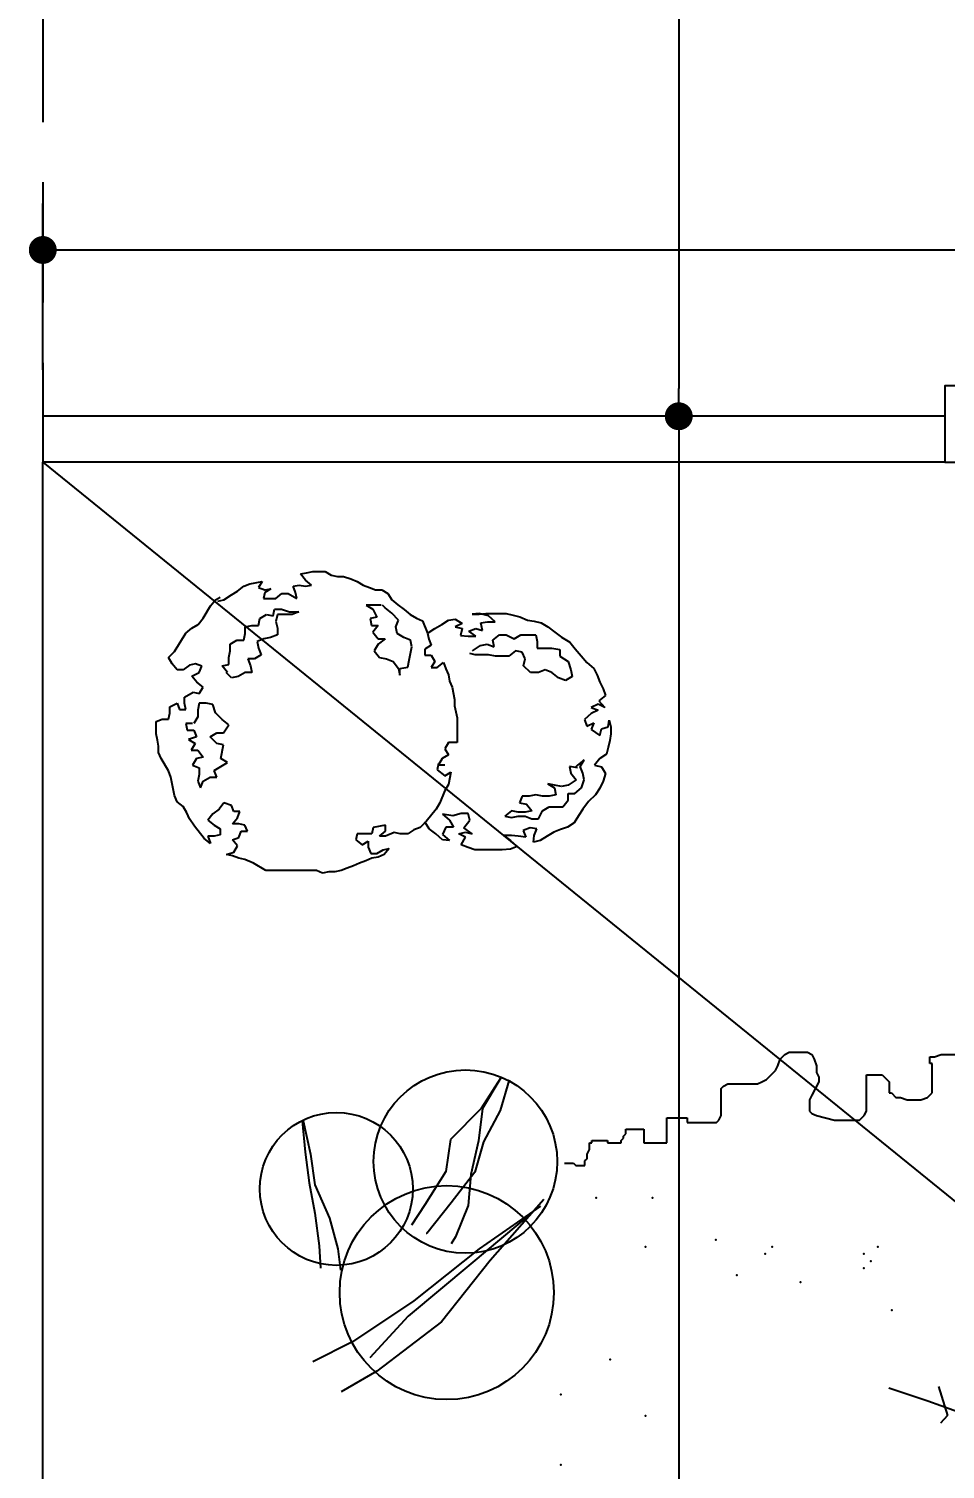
# Model space of a CAD drawing. Extents: x -13.6 to 37.9, y -332.9 to -283.8.
# Drawn here: x -13.617 to -10.621, y -306.946 to -302.235 of the extents above; entities that cross this region are included whole.
import ezdxf

# ---------------------------------------------------------------- set-up
doc = ezdxf.new("R2010")
doc.units = 0
doc.header["$LTSCALE"] = 0.525
doc.header["$MEASUREMENT"] = 0
doc.header["$PDSIZE"] = -5
doc.linetypes.add('HIDDEN', pattern=[0.375, 0.25, -0.125])
doc.layers.get('0').update_dxf_attribs({"linetype": 'CONTINUOUS'})
doc.layers.get('DEFPOINTS').update_dxf_attribs({"linetype": 'CONTINUOUS'})
for name, color, linetype in [('COTA', 13, 'CONTINUOUS'), ('ESPEC', 1, 'CONTINUOUS'), ('LINVISTA', 13, 'CONTINUOUS'), ('MURO', 3, 'CONTINUOUS'), ('PILARES', 5, 'CONTINUOUS'), ('PROJECAO', 13, 'HIDDEN'), ('VEG', 82, 'CONTINUOUS'), ('VEGET', 82, 'CONTINUOUS'), ('VEGETAÇÃO', 82, 'CONTINUOUS')]:
    doc.layers.add(name, color=color, linetype=linetype)
doc.styles.add('REGUA80', font='romnswin', dxfattribs={"width": 1.5})
doc.dimstyles.new('STANDARD$0', dxfattribs={"dimscale": 0.05, "dimtxt": 1.8, "dimasz": 1.2, "dimexe": 2, "dimexo": 2, "dimgap": 0.98, "dimtad": 1, "dimrnd": 0.5, "dimzin": 0, "dimdsep": 46, "dimtxsty": 'REGUA80', "dimblk1": 'DOT', "dimblk2": 'DOT', "dimsah": 1, "dimcen": 4, "dimdle": 4, "dimclrd": 22, "dimclre": 22, "dimclrt": 2, "dimadec": 0, "dimazin": 0, "dimtfac": 1, "dimtmove": 0, "dimatfit": 3, "dimldrblk": 'DOT', "dimfxl": 1, "dimtolj": 1, "dimtzin": 0, "dimarcsym": 0})

# ---------------------------------------------------------------- blocks, each defined once
blk = doc.blocks.new('_DOT')
at = {"color": 0, "linetype": 'ByBlock'}
blk.add_line((-0.5, 0), (-1, 0), dxfattribs=at)
at = {"color": 0, "linetype": 'ByBlock', "const_width": 0.5}
blk.add_lwpolyline([(-0.25, 0, 1), (0.25, 0, 1)], format="xyb", close=True, dxfattribs=at)
blk = doc.blocks.new('*D59')
at = {"color": 22, "linetype": 'ByBlock', "ltscale": 3}
for p, q in [((-11.0791, -299.5931), (-11.0791, -303.4107)), ((-10.7235, -303.5019), (-11.2311, -303.5019))]:
    blk.add_line(p, q, dxfattribs=at)
at = {"layer": 'DEFPOINTS', "color": 0, "linetype": 'ByBlock', "ltscale": 3}
for p in [(-10.5715, -299.5019), (-11.0791, -303.5019), (-10.5715, -303.5019)]:
    blk.add_point(p, dxfattribs=at)
at = {"color": 22, "linetype": 'ByBlock', "ltscale": 3, "xscale": 0.09119999999999999, "yscale": 0.09119999999999999, "zscale": 0.09119999999999999}
for p, rotation in [((-11.0791, -299.5019), 90), ((-11.0791, -303.5019), 270)]:
    blk.add_blockref('_DOT', p, dxfattribs=dict(at, rotation=rotation))
at = {"color": 2, "linetype": 'ByBlock', "ltscale": 3, "insert": (-11.2219, -301.5019), "char_height": 0.1368, "attachment_point": 5, "rotation": 90, "style": 'REGUA80'}
blk.add_mtext('\\A1;4.00', dxfattribs=at)
blk = doc.blocks.new('COTAPT')
at = {"color": 0, "linetype": 'ByBlock', "ltscale": 3}
blk.add_line((0, 0), (200, 0), dxfattribs=at)
at = {"color": 6, "linetype": 'ByBlock', "ltscale": 3}
blk.add_lwpolyline([(-20, 20), (20, 20), (20, -20), (-20, -20)], close=True, dxfattribs=at)
blk = doc.blocks.new('*D63')
at = {"color": 22, "linetype": 'ByBlock', "ltscale": 3}
for p, q in [((-13.5715, -303.3499), (-13.5715, -302.806)), ((-4.3215, -303.3499), (-4.3215, -302.806)), ((-13.4803, -302.958), (-4.4127, -302.958))]:
    blk.add_line(p, q, dxfattribs=at)
at = {"layer": 'DEFPOINTS', "color": 0, "linetype": 'ByBlock', "ltscale": 3}
for p in [(-4.3215, -302.958), (-13.5715, -303.5019), (-4.3215, -303.5019)]:
    blk.add_point(p, dxfattribs=at)
at = {"color": 22, "linetype": 'ByBlock', "ltscale": 3, "xscale": 0.09119999999999999, "yscale": 0.09119999999999999, "zscale": 0.09119999999999999, "rotation": 180}
blk.add_blockref('_DOT', (-13.5715, -302.958), dxfattribs=at)
at = {"color": 22, "linetype": 'ByBlock', "ltscale": 3, "xscale": 0.09119999999999999, "yscale": 0.09119999999999999, "zscale": 0.09119999999999999}
blk.add_blockref('_DOT', (-4.3215, -302.958), dxfattribs=at)
at = {"color": 2, "linetype": 'ByBlock', "ltscale": 3, "insert": (-8.9465, -302.8152), "char_height": 0.1368, "attachment_point": 5, "style": 'REGUA80'}
blk.add_mtext('\\A1;9.25', dxfattribs=at)
blk = doc.blocks.new('*D107')
at = {"color": 22, "linetype": 'ByBlock', "ltscale": 3}
for p, q in [((-11.0791, -303.5931), (-11.0791, -311.2107)), ((-11.2225, -311.3019), (-11.2311, -311.3019))]:
    blk.add_line(p, q, dxfattribs=at)
at = {"layer": 'DEFPOINTS', "color": 0, "linetype": 'ByBlock', "ltscale": 3}
for p in [(-10.5715, -303.5019), (-11.0791, -311.3019), (-11.0705, -311.3019)]:
    blk.add_point(p, dxfattribs=at)
at = {"color": 22, "linetype": 'ByBlock', "ltscale": 3, "xscale": 0.09119999999999999, "yscale": 0.09119999999999999, "zscale": 0.09119999999999999}
for p, rotation in [((-11.0791, -303.5019), 90), ((-11.0791, -311.3019), 270)]:
    blk.add_blockref('_DOT', p, dxfattribs=dict(at, rotation=rotation))
at = {"color": 2, "linetype": 'ByBlock', "ltscale": 3, "insert": (-11.2219, -307.4019), "char_height": 0.1368, "attachment_point": 5, "rotation": 90, "style": 'REGUA80'}
blk.add_mtext('\\A1;7.80', dxfattribs=at)
blk = doc.blocks.new('VEG01')
at = {"layer": 'VEG', "ltscale": 3}
for p, q in [((0.1765, 1.0528), (0.1127, 0.9527)), ((0.1765, 1.0528), (0.1173, 0.9527)), ((0.2038, 1.0459), (0.1742, 0.9459)), ((0.1127, 0.9527), (0.0126, 0.8504)), ((0.1173, 0.9527), (0.1036, 0.8459)), ((0.1742, 0.9459), (0.1196, 0.8436)), ((-0.4723, 0.9118), (-0.4632, 0.8095)), ((-0.47, 0.9118), (-0.445, 0.8027)), ((0.0126, 0.8504), (-0.0034, 0.7459)), ((-0.4632, 0.8095), (-0.4495, 0.7095)), ((-0.445, 0.8027), (-0.4313, 0.7027)), ((0.1036, 0.8459), (0.0786, 0.7368)), ((0.1196, 0.8436), (0.0922, 0.7436)), ((-0.4495, 0.7095), (-0.4313, 0.6095)), ((-0.0034, 0.7459), (-0.0717, 0.6368)), ((0.0922, 0.7436), (0.0148, 0.6436)), ((0.0786, 0.7368), (0.0695, 0.6345)), ((-0.4313, 0.7027), (-0.3835, 0.5936)), ((-0.0717, 0.6368), (-0.1149, 0.5709)), ((0.0148, 0.6436), (-0.0648, 0.5436)), ((0.0695, 0.6345), (0.0285, 0.5322)), ((0.3062, 0.6322), (0.1059, 0.4936)), ((0.3176, 0.655), (0.1423, 0.4549)), ((-0.4313, 0.6095), (-0.4176, 0.5027)), ((-0.3835, 0.5936), (-0.3562, 0.4936)), ((0.2789, 0.6118), (0.0786, 0.4436)), ((-0.0648, 0.5436), (-0.0671, 0.5436)), ((0.0285, 0.5322), (0.0148, 0.5095)), ((-0.4176, 0.5027), (-0.4131, 0.4299)), ((-0.3562, 0.4936), (-0.3471, 0.4231)), ((0.1059, 0.4936), (-0.1081, 0.3231)), ((0.0786, 0.4436), (-0.1263, 0.2731)), ((0.1423, 0.4549), (-0.017, 0.2549)), ((-0.1081, 0.3231), (-0.3084, 0.189)), ((-0.1263, 0.2731), (-0.2515, 0.1367)), ((-0.017, 0.2549), (-0.2287, 0.0935)), ((-0.3084, 0.189), (-0.4381, 0.1231)), ((-0.2287, 0.0935), (-0.3448, 0.0253))]:
    blk.add_line(p, q, dxfattribs=at)
for centre, radius in [((0.061, 0.7785), 0.3), ((-0.3611, 0.6891), 0.25), ((0, 0.35), 0.35)]:
    blk.add_circle(centre, radius, dxfattribs=at)
blk = doc.blocks.new('VGPALB_2')
at = {"color": 0, "ltscale": 3}
for p, q in [((112.28, 152.93), (126.1, 153.82)), ((126.1, 153.82), (128.61, 146.78)), ((101.38, 145.91), (121.47, 144.57)), ((121.47, 144.57), (129.03, 129.64)), ((-5.02, 136.92), (-12.96, 134.61)), ((-12.96, 134.61), (-17.48, 135.64)), ((87.12, 135.34), (115.62, 135.79)), ((115.62, 135.79), (122.32, 114.68)), ((-1.6, 127.81), (-12.47, 122.68)), ((-12.47, 122.68), (-20.05, 126.15)), ((55.27, 125.22), (59.48, 122.15)), ((59.48, 122.15), (66.6, 124.8)), ((80.01, 125.67), (109.76, 125.67)), ((109.76, 125.67), (118.98, 100.61)), ((2.2, 119.21), (-13.94, 113.57)), ((-13.94, 113.57), (-22.98, 116.91)), ((51.93, 115.55), (56.12, 111.6)), ((72.87, 115.55), (105.98, 116)), ((105.98, 116), (113.95, 89.6)), ((3.66, 108.7), (-13.44, 101.77)), ((46.48, 108.95), (51.52, 103.24)), ((56.12, 111.6), (66.16, 112.47)), ((66.16, 108.95), (101.38, 107.64)), ((-13.44, 101.77), (-28, 107.29)), ((51.52, 103.24), (64.49, 104.56)), ((101.38, 107.64), (109.76, 76.85)), ((-9.25, 88.85), (5.44, 99.12)), ((41.86, 103.24), (51.08, 94.89)), ((-30.45, 98.56), (-9.25, 88.85)), ((39.36, 96.2), (46.89, 87.42)), ((51.08, 94.89), (63.67, 94.44)), ((64.08, 93.57), (93.42, 95.78)), ((93.42, 95.78), (102.62, 67.18)), ((-11.42, 80.86), (6.51, 91.7)), ((36.41, 89.6), (45.63, 80.38)), ((-31, 88.85), (-11.42, 80.86)), ((46.89, 87.42), (61.56, 87.42)), ((61.56, 85.21), (86.28, 82.14)), ((-8.17, 70.02), (7.61, 82.58)), ((32.22, 81.25), (40.62, 72.91)), ((45.63, 80.38), (59.89, 80.82)), ((86.28, 82.14), (91.31, 51.8)), ((-29.37, 76.86), (-8.17, 70.02)), ((58.22, 75.98), (78.31, 74.67)), ((28.47, 75.09), (36.41, 61.03)), ((40.62, 72.91), (58.63, 73.78)), ((78.31, 74.67), (81.27, 39.47)), ((-6.53, 60.88), (6.51, 69.45)), ((-111.95, 62.14), (-109.05, 52.67)), ((-100.89, 62.14), (-99.44, 48.39)), ((-90.99, 62.14), (-89.54, 46.85)), ((-23.93, 64.31), (-6.53, 60.88)), ((24.69, 64.1), (36, 50.91)), ((36.41, 61.03), (54.45, 62.34)), ((54.01, 63.23), (68.27, 61.9)), ((68.27, 61.9), (70.78, 27.61)), ((-82.25, 60.6), (-81.67, 42.57)), ((-76.42, 60.3), (-75.84, 41.66)), ((-67.97, 57.86), (-65.06, 36.77)), ((-6.53, 51.18), (7.61, 60.88)), ((-109.05, 52.67), (-111.37, 50.22)), ((-56.91, 53.58), (-55.74, 33.41)), ((-21.21, 54.61), (-6.53, 51.18)), ((20.51, 55.3), (30.14, 43.88)), ((36, 50.91), (50.67, 53.11)), ((48.56, 54.43), (60.3, 53.56)), ((60.3, 53.56), (66.16, 20.57)), ((-99.44, 48.39), (-102.34, 46.55)), ((-50.78, 50.83), (-47.59, 29.13)), ((-2.88, 39.98), (5.98, 47.19)), ((16.32, 50.91), (25.11, 37.29)), ((-89.54, 46.85), (-95.35, 42.27)), ((-81.67, 42.57), (-87.48, 38.6)), ((-41.46, 45.94), (-38.85, 25.46)), ((-35.36, 43.79), (-32.43, 21.18)), ((15.88, 44.31), (19.66, 29.8)), ((30.14, 43.88), (43.96, 44.31)), ((43.96, 43), (50.26, 43.88)), ((50.26, 43.88), (51.93, 13.97)), ((-75.84, 41.66), (-83.41, 34.64)), ((-28.08, 39.83), (-25.46, 19.03)), ((-16.32, 40.35), (-2.88, 39.98)), ((-65.06, 36.77), (-73.8, 29.43)), ((-55.74, 33.41), (-68.84, 26.69)), ((1.09, 27.78), (7.61, 36.34)), ((10.44, 33.32), (14.62, 22.78)), ((25.11, 37.29), (41.45, 37.29)), ((-47.59, 29.13), (-59.81, 23.92)), ((-21.95, 31.88), (-17.3, 13.84)), ((-11.97, 28.93), (1.09, 27.78)), ((19.66, 29.8), (36.41, 30.69)), ((37.67, 30.24), (36.41, 10.9)), ((-38.85, 25.46), (-55.45, 19.64)), ((-8.27, 9.27), (-12.63, 28.21)), ((139.51, 24.09), (144.95, 6.93)), ((-74.67, 19.35), (-76.42, 0.7)), ((-62.74, 19.64), (-65.35, 1.93)), ((-32.43, 21.18), (-49.33, 16.9)), ((-25.46, 19.03), (-40.88, 13.55)), ((-1.57, 5.89), (-4.18, 22.41)), ((7.17, 21.48), (11.24, 12.01)), ((14.62, 22.78), (28.04, 22.33)), ((75.82, 19.25), (79.16, -4.06)), ((89.64, 19.25), (94.68, 0.33)), ((100.12, 19.25), (106.83, 0.78)), ((111.02, 20.57), (120.65, 1.67)), ((126.92, 21.02), (133.63, 6.06)), ((149.55, 20.57), (154.18, 10.01)), ((161.71, 22.78), (167.59, 12.66)), ((174.27, 20.57), (176.79, 13.97)), ((-99.73, 15.68), (-100.89, -1.45)), ((-86.03, 17.51), (-86.61, 0.09)), ((-54.87, 16.9), (-55.74, 2.83)), ((-42.36, 14.16), (-42.94, 2.54)), ((11.24, 12.01), (29.29, 17.51)), ((66.16, 16.6), (68.68, -1.85)), ((-117.5, 12.01), (-118.95, -4.5)), ((-110.79, 12.62), (-111.66, -4.5)), ((-17.3, 13.84), (-34.2, 8.95)), ((41.45, 12.66), (41.86, -4.06)), ((53.6, 13.1), (55.7, -2.3)), ((154.18, 10.01), (155.44, -7.14)), ((167.59, 12.66), (165.07, -2.74)), ((176.79, 13.97), (177.63, 4.74)), ((-129.43, 7.12), (-128.56, -7.25)), ((-30.69, 8.34), (-29.53, 1.32)), ((-21.37, 5.6), (-8.27, 9.27)), ((-14.98, 1.61), (-1.57, 5.89)), ((133.63, 6.06), (132.8, -16.36)), ((144.95, 6.93), (144.11, -15.05)), ((-138.75, 2.22), (-138.17, -7.86)), ((-86.61, 0.09), (-81.38, -17.64)), ((-76.42, 0.7), (-72.35, -17.03)), ((-65.35, 1.93), (-60.39, -15.2)), ((-55.74, 2.83), (-52.55, -14.59)), ((-42.94, 2.54), (-43.23, -12.75)), ((-29.53, 1.32), (-30.69, -8.77)), ((94.68, 0.33), (92.16, -21.65)), ((106.83, 0.78), (103.88, -21.65)), ((120.65, 1.67), (119.39, -21.65)), ((-148.65, -1.74), (-147.49, -10.3)), ((-118.95, -4.5), (-113.7, -18.26)), ((-111.66, -4.5), (-104.38, -19.16)), ((-100.89, -1.45), (-91.86, -16.72)), ((41.86, -4.06), (41.03, -11.53)), ((55.7, -2.3), (55.27, -14.6)), ((68.68, -1.85), (69.53, -20.78)), ((79.16, -4.06), (78.31, -20.33)), ((-138.17, -7.86), (-134.66, -15.49)), ((-128.56, -7.25), (-123.02, -16.72)), ((34.26, -8.15), (19.39, -10.3)), ((-147.49, -10.3), (-144.58, -14.59)), ((-17.42, -15.85), (-6.73, -12.47)), ((-6.73, -12.47), (-4.23, -22.59)), ((19.39, -10.3), (21.43, -20.09)), ((32.15, -16.98), (44.08, -10.42)), ((-22.24, -19.77), (-8.69, -15.48)), ((-8.69, -15.48), (-6.19, -28.39)), ((0.15, -19.59), (-4.36, -18.56)), ((8.1, -17.28), (0.15, -19.59)), ((32.51, -17.72), (33.22, -29.89)), ((40.16, -22.59), (56.58, -14.92)), ((-31.68, -33.62), (-11.35, -23.33)), ((-28.29, -26.71), (-9.58, -18.85)), ((-11.35, -23.33), (-8.52, -37.57)), ((-9.58, -18.85), (-6.73, -32.51)), ((41.42, -35.49), (40.16, -22.59)), ((49.43, -25.96), (62.65, -18.85)), ((56.21, -28.95), (67.44, -21.46)), ((77.49, -23.41), (66.16, -30.45)), ((0.65, -31.51), (-6.93, -28.05)), ((11.52, -26.38), (0.65, -31.51)), ((51.76, -42.05), (49.43, -25.96)), ((84.2, -28.24), (72.45, -36.6)), ((-33.84, -39.44), (-13.67, -29.13)), ((-13.67, -29.13), (-10.11, -43.92)), ((57.92, -45.18), (56.21, -28.95)), ((66.16, -30.45), (67.01, -48.04)), ((89.23, -31.77), (79.16, -39.23)), ((-35.24, -44.66), (-16.7, -34.19)), ((-16.7, -34.19), (-13.14, -49.91)), ((-0.83, -40.62), (-9.87, -37.28)), ((15.32, -34.98), (-0.83, -40.62)), ((72.45, -36.6), (73.3, -50.67)), ((94.68, -34.4), (85.45, -41.44)), ((-35.97, -48.96), (-19.02, -39.99)), ((-19.02, -39.99), (-14.4, -55.15)), ((79.16, -39.23), (81.27, -51.11)), ((85.45, -41.44), (86.71, -52.43)), ((103.46, -37.92), (93.83, -44.52)), ((107.65, -41.88), (101.38, -48.04)), ((-36.33, -52.15), (-19.56, -45.42)), ((-19.56, -45.42), (-17.06, -57.77)), ((-0.33, -52.42), (-14.88, -46.91)), ((16.78, -45.5), (-0.33, -52.42)), ((93.83, -44.52), (95.94, -53.3)), ((114.77, -45.39), (109.76, -48.91)), ((-36.86, -57.4), (-22.94, -50.09)), ((-22.94, -50.09), (-19.39, -61.33)), ((101.38, -48.04), (103.46, -52.87)), ((109.76, -48.91), (110.58, -52.43)), ((-35.43, -63.57), (-23.31, -56.45)), ((-23.31, -56.45), (-22.41, -64.88)), ((-17.33, -55.64), (3.87, -65.34)), ((3.87, -65.34), (18.55, -55.08)), ((-34.9, -67.31), (-25.8, -63.57)), ((-25.8, -63.57), (-24.57, -68.81)), ((-17.88, -65.34), (1.7, -73.33)), ((1.7, -73.33), (19.63, -62.49)), ((-34.18, -72.19), (-27.93, -69.37)), ((-27.93, -69.37), (-27.4, -71.61)), ((4.95, -84.18), (20.72, -71.61)), ((-16.26, -77.33), (4.95, -84.18)), ((6.59, -93.31), (19.63, -84.75)), ((-10.81, -89.88), (6.59, -93.31)), ((6.59, -103.01), (20.72, -93.31)), ((-8.09, -99.58), (6.59, -103.01)), ((10.24, -114.21), (19.1, -107)), ((-3.2, -113.85), (10.24, -114.21)), ((14.2, -126.41), (20.72, -117.85)), ((1.15, -125.27), (14.2, -126.41))]:
    blk.add_line(p, q, dxfattribs=at)
for centre, radius, start, end in [((-356.06, 396.72), 538.2, 315.9636, 333.7318), ((383.97, 123.56), 395.59, 177.5116, 196.1981), ((-944.95, 526.24), 1084.91, 331.69393, 338.65245), ((-341.95, -590.2), 686.01, 59.83812, 71.84836), ((67.28, 408.19), 409.27, 264.2297, 287.7669), ((-10.77, -1015.88), 1016.87, 90.24127, 98.58329), ((341.3, -196.94), 392.23, 151.3416, 162.1709), ((150.2, 161.37), 213.76, 232.3504, 262.2028), ((397.09, -30.63), 395.59, 177.5116, 196.1981)]:
    blk.add_arc(centre, radius, start, end, dxfattribs=at)
blk = doc.blocks.new('VEG07')
at = {"layer": 'VEGETAÇÃO', "ltscale": 3}
for p, q in [((-0.9229, 0.7696), (-0.9028, 0.7736)), ((-0.9068, 0.7495), (-0.9229, 0.7696)), ((-0.9028, 0.7736), (-0.8826, 0.7777)), ((-0.8826, 0.7777), (-0.8423, 0.7777)), ((-0.8423, 0.7777), (-0.8221, 0.7656)), ((-0.8221, 0.7656), (-0.802, 0.7616)), ((-0.802, 0.7616), (-0.7818, 0.7616)), ((-0.7818, 0.7616), (-0.7576, 0.7535)), ((-1.1487, 0.7012), (-1.1285, 0.7132)), ((-1.1285, 0.7132), (-1.1084, 0.7293)), ((-1.1084, 0.7293), (-1.0882, 0.7374)), ((-1.0882, 0.7374), (-1.0479, 0.7454)), ((-1.0479, 0.7454), (-1.06, 0.7253)), ((-1.06, 0.7253), (-1.0398, 0.7173)), ((-1.0398, 0.7092), (-1.0439, 0.6891)), ((-1.0398, 0.7173), (-1.0197, 0.7213)), ((-1.0197, 0.7213), (-1.0398, 0.7092)), ((-0.9471, 0.7293), (-0.9269, 0.7334)), ((-0.939, 0.7092), (-0.9471, 0.7293)), ((-0.935, 0.6891), (-0.939, 0.7092)), ((-0.9269, 0.7334), (-0.9068, 0.7293)), ((-0.8866, 0.7334), (-0.9068, 0.7495)), ((-0.9068, 0.7293), (-0.8866, 0.7334)), ((-0.7576, 0.7535), (-0.7375, 0.7454)), ((-0.7375, 0.7454), (-0.7173, 0.7334)), ((-0.7173, 0.7334), (-0.6971, 0.7253)), ((-0.6971, 0.7253), (-0.677, 0.7173)), ((-0.677, 0.7173), (-0.6568, 0.7173)), ((-0.6568, 0.7173), (-0.6367, 0.7052)), ((-1.2414, 0.6246), (-1.2172, 0.6649)), ((-1.2172, 0.6649), (-1.2011, 0.685)), ((-1.2011, 0.685), (-1.185, 0.6931)), ((-1.193, 0.681), (-1.1729, 0.685)), ((-1.1729, 0.685), (-1.1487, 0.7012)), ((-1.0439, 0.6891), (-1.0035, 0.6891)), ((-1.0035, 0.6891), (-0.9834, 0.7052)), ((-0.9834, 0.7052), (-0.9632, 0.7052)), ((-0.9632, 0.7052), (-0.935, 0.6891)), ((-0.6595, 0.6673), (-0.7079, 0.6673)), ((-0.7079, 0.6673), (-0.6859, 0.6541)), ((-0.6463, 0.6585), (-0.6551, 0.6673)), ((-0.6367, 0.7052), (-0.6246, 0.685)), ((-0.6246, 0.685), (-0.6044, 0.6689)), ((-0.6044, 0.6689), (-0.5842, 0.6528)), ((-1.2575, 0.6045), (-1.2414, 0.6246)), ((-1.06, 0.6013), (-1.0556, 0.6233)), ((-1.0556, 0.6233), (-1.0336, 0.6365)), ((-1.0336, 0.6365), (-1.0116, 0.6321)), ((-1.0116, 0.6321), (-1.0072, 0.6541)), ((-1.0072, 0.6541), (-0.9852, 0.6541)), ((-0.9984, 0.6365), (-1.0028, 0.6145)), ((-1.0028, 0.6145), (-0.9984, 0.5925)), ((-0.95, 0.6365), (-0.9984, 0.6365)), ((-0.9852, 0.6541), (-0.9588, 0.6453)), ((-0.9588, 0.6453), (-0.928, 0.6453)), ((-0.928, 0.6453), (-0.95, 0.6365)), ((-0.6727, 0.6277), (-0.6947, 0.6233)), ((-0.6947, 0.6233), (-0.6903, 0.6013)), ((-0.6859, 0.6541), (-0.6727, 0.6277)), ((-0.6243, 0.6409), (-0.6463, 0.6585)), ((-0.6023, 0.6189), (-0.6243, 0.6409)), ((-0.6111, 0.5969), (-0.6023, 0.6189)), ((-0.5842, 0.6528), (-0.5641, 0.6367)), ((-0.5641, 0.6367), (-0.5439, 0.6246)), ((-0.5439, 0.6246), (-0.5238, 0.6166)), ((-0.5238, 0.6166), (-0.5076, 0.5763)), ((-0.4609, 0.6045), (-0.4387, 0.6184)), ((-0.4387, 0.6184), (-0.4165, 0.6212)), ((-0.4165, 0.6212), (-0.3943, 0.6073)), ((-0.3387, 0.6406), (-0.3609, 0.6378)), ((-0.3609, 0.6378), (-0.3387, 0.6378)), ((-0.3082, 0.6323), (-0.3387, 0.6406)), ((-0.3387, 0.6378), (-0.3165, 0.6406)), ((-0.3332, 0.6101), (-0.311, 0.6129)), ((-0.3165, 0.6406), (-0.2499, 0.6406)), ((-0.311, 0.6129), (-0.286, 0.6129)), ((-0.286, 0.6129), (-0.3082, 0.6323)), ((-0.2499, 0.6406), (-0.2277, 0.635)), ((-0.2277, 0.635), (-0.2055, 0.6295)), ((-0.2055, 0.6295), (-0.1805, 0.6184)), ((-0.1805, 0.6184), (-0.1583, 0.6156)), ((-0.1583, 0.6156), (-0.136, 0.6101)), ((-1.3342, 0.5159), (-1.2979, 0.5763)), ((-1.2979, 0.5763), (-1.2777, 0.5924)), ((-1.2777, 0.5924), (-1.2575, 0.6045)), ((-1.1084, 0.553), (-1.104, 0.575)), ((-1.104, 0.5969), (-1.082, 0.6013)), ((-1.104, 0.575), (-1.104, 0.5969)), ((-1.082, 0.6013), (-1.06, 0.6013)), ((-0.9984, 0.5706), (-1.0204, 0.5618)), ((-0.9984, 0.5925), (-0.9984, 0.5706)), ((-0.6903, 0.6013), (-0.6683, 0.6013)), ((-0.6683, 0.6013), (-0.6859, 0.5794)), ((-0.6859, 0.5794), (-0.6683, 0.5574)), ((-0.6067, 0.575), (-0.6111, 0.5969)), ((-0.5847, 0.5618), (-0.6067, 0.575)), ((-0.5076, 0.5763), (-0.5036, 0.5562)), ((-0.5053, 0.5768), (-0.4831, 0.5907)), ((-0.4831, 0.5907), (-0.4609, 0.6045)), ((-0.3943, 0.6073), (-0.4165, 0.5962)), ((-0.4165, 0.5962), (-0.3943, 0.5907)), ((-0.3943, 0.5907), (-0.3998, 0.5685)), ((-0.3998, 0.5685), (-0.3748, 0.5657)), ((-0.3748, 0.5657), (-0.3498, 0.5657)), ((-0.372, 0.5824), (-0.3498, 0.5907)), ((-0.3498, 0.5657), (-0.372, 0.5824)), ((-0.3498, 0.5907), (-0.3276, 0.5851)), ((-0.3276, 0.5851), (-0.3332, 0.6101)), ((-0.2943, 0.553), (-0.2723, 0.5706)), ((-0.2723, 0.5706), (-0.2503, 0.5706)), ((-0.2503, 0.5706), (-0.2239, 0.5574)), ((-0.2239, 0.5574), (-0.2019, 0.5706)), ((-0.2019, 0.5706), (-0.1535, 0.5706)), ((-0.1535, 0.5706), (-0.1491, 0.5486)), ((-0.136, 0.6101), (-0.1138, 0.5962)), ((-0.1138, 0.5962), (-0.0916, 0.5796)), ((-0.0916, 0.5796), (-0.0694, 0.5629)), ((-1.1524, 0.5398), (-1.1304, 0.553)), ((-1.1524, 0.5178), (-1.1524, 0.5398)), ((-1.1304, 0.553), (-1.1084, 0.553)), ((-1.0424, 0.5574), (-1.0644, 0.5486)), ((-1.0644, 0.5486), (-1.06, 0.5266)), ((-1.06, 0.5266), (-1.0512, 0.5046)), ((-1.0204, 0.5618), (-1.0424, 0.5574)), ((-0.6683, 0.5398), (-0.6815, 0.5178)), ((-0.6683, 0.5574), (-0.6463, 0.5574)), ((-0.6463, 0.5574), (-0.6683, 0.5398)), ((-0.5627, 0.553), (-0.5847, 0.5618)), ((-0.5583, 0.531), (-0.5627, 0.553)), ((-0.5627, 0.509), (-0.5583, 0.531)), ((-0.4955, 0.5361), (-0.5157, 0.524)), ((-0.5157, 0.524), (-0.5157, 0.5038)), ((-0.5036, 0.5562), (-0.4955, 0.5361)), ((-0.3603, 0.5178), (-0.3339, 0.5354)), ((-0.3339, 0.5354), (-0.3119, 0.5398)), ((-0.3119, 0.5398), (-0.2899, 0.531)), ((-0.2899, 0.531), (-0.2943, 0.553)), ((-0.1491, 0.5486), (-0.1491, 0.5266)), ((-0.1491, 0.5266), (-0.1007, 0.5266)), ((-0.1007, 0.5266), (-0.0743, 0.5222)), ((-0.0743, 0.5222), (-0.0743, 0.5002)), ((-0.0694, 0.5629), (-0.0416, 0.5463)), ((-0.0416, 0.5463), (-0.025, 0.5241)), ((-0.025, 0.5241), (-0.0056, 0.5019)), ((-1.3543, 0.4958), (-1.3342, 0.5159)), ((-1.3422, 0.4756), (-1.3543, 0.4958)), ((-1.3261, 0.4555), (-1.3422, 0.4756)), ((-1.2858, 0.4716), (-1.3059, 0.4555)), ((-1.2656, 0.4756), (-1.2858, 0.4716)), ((-1.2455, 0.4676), (-1.2656, 0.4756)), ((-1.1788, 0.4695), (-1.1568, 0.4739)), ((-1.1568, 0.4958), (-1.1524, 0.5178)), ((-1.1568, 0.4739), (-1.1568, 0.4958)), ((-1.0732, 0.4915), (-1.0952, 0.4915)), ((-1.0952, 0.4915), (-1.0864, 0.4695)), ((-1.0512, 0.5046), (-1.0732, 0.4915)), ((-0.6815, 0.5178), (-0.6639, 0.4958)), ((-0.6639, 0.4958), (-0.6419, 0.4915)), ((-0.6419, 0.4915), (-0.6199, 0.4827)), ((-0.6199, 0.4827), (-0.6023, 0.4607)), ((-0.5715, 0.4651), (-0.5671, 0.4871)), ((-0.5671, 0.4871), (-0.5627, 0.509)), ((-0.5157, 0.5038), (-0.4955, 0.5038)), ((-0.4955, 0.5038), (-0.4835, 0.4837)), ((-0.4835, 0.4837), (-0.4955, 0.4636)), ((-0.4754, 0.4636), (-0.4552, 0.4797)), ((-0.4552, 0.4797), (-0.4472, 0.4595)), ((-0.3515, 0.5046), (-0.3691, 0.509)), ((-0.3075, 0.5046), (-0.3515, 0.5046)), ((-0.2855, 0.5002), (-0.3075, 0.5046)), ((-0.2415, 0.5002), (-0.2855, 0.5002)), ((-0.2195, 0.5178), (-0.2415, 0.5002)), ((-0.1975, 0.5134), (-0.2195, 0.5178)), ((-0.1887, 0.4915), (-0.1975, 0.5134)), ((-0.1931, 0.4695), (-0.1887, 0.4915)), ((-0.0743, 0.5002), (-0.0479, 0.4827)), ((-0.0479, 0.4827), (-0.039, 0.4563)), ((-0.0056, 0.5019), (0.0139, 0.4797)), ((0.0139, 0.4797), (0.0361, 0.4603)), ((-1.3059, 0.4555), (-1.3261, 0.4555)), ((-1.2777, 0.4354), (-1.2535, 0.4475)), ((-1.2616, 0.4152), (-1.2777, 0.4354)), ((-1.2535, 0.4475), (-1.2455, 0.4676)), ((-1.1612, 0.4475), (-1.1788, 0.4695)), ((-1.148, 0.4299), (-1.1656, 0.4475)), ((-1.126, 0.4343), (-1.148, 0.4299)), ((-1.104, 0.4475), (-1.126, 0.4343)), ((-1.082, 0.4475), (-1.104, 0.4475)), ((-1.0864, 0.4695), (-1.082, 0.4475)), ((-0.6023, 0.4607), (-0.5979, 0.4387)), ((-0.5979, 0.4607), (-0.5715, 0.4651)), ((-0.5979, 0.4387), (-0.5979, 0.4607)), ((-0.4955, 0.4636), (-0.4754, 0.4636)), ((-0.4472, 0.4595), (-0.4391, 0.4394)), ((-0.4391, 0.4394), (-0.4351, 0.4193)), ((-0.1711, 0.4475), (-0.1931, 0.4695)), ((-0.1447, 0.4475), (-0.1711, 0.4475)), ((-0.1227, 0.4563), (-0.1447, 0.4475)), ((-0.1007, 0.4475), (-0.1227, 0.4563)), ((-0.0787, 0.4299), (-0.1007, 0.4475)), ((-0.0567, 0.4211), (-0.0787, 0.4299)), ((-0.0346, 0.4343), (-0.0567, 0.4211)), ((-0.039, 0.4563), (-0.0346, 0.4343)), ((0.0361, 0.4603), (0.0472, 0.4381)), ((0.0472, 0.4381), (0.0555, 0.416)), ((-1.3019, 0.3669), (-1.2737, 0.383)), ((-1.2737, 0.383), (-1.2535, 0.379)), ((-1.2414, 0.3991), (-1.2616, 0.4152)), ((-1.2535, 0.379), (-1.2414, 0.3991)), ((-0.4351, 0.4193), (-0.427, 0.3991)), ((-0.427, 0.3991), (-0.4189, 0.3589)), ((0.0555, 0.416), (0.0666, 0.3938)), ((0.0666, 0.3938), (0.075, 0.3716)), ((-1.3503, 0.3347), (-1.3261, 0.3468)), ((-1.3503, 0.3146), (-1.3503, 0.3347)), ((-1.3261, 0.3468), (-1.318, 0.3267)), ((-1.3019, 0.3468), (-1.3019, 0.3669)), ((-1.2979, 0.3267), (-1.3019, 0.3468)), ((-1.2536, 0.3464), (-1.258, 0.3244)), ((-1.2316, 0.3464), (-1.2536, 0.3464)), ((-1.2096, 0.342), (-1.2316, 0.3464)), ((-1.2008, 0.3156), (-1.2096, 0.342)), ((-0.4189, 0.3589), (-0.4189, 0.3387)), ((-0.4189, 0.3387), (-0.4109, 0.2985)), ((0.05, 0.3439), (0.0278, 0.3328)), ((0.0278, 0.3328), (0.05, 0.3245)), ((0.0722, 0.3328), (0.05, 0.3439)), ((0.075, 0.3716), (0.0528, 0.355)), ((0.0528, 0.355), (0.0722, 0.3328)), ((-1.3946, 0.2864), (-1.3745, 0.2944)), ((-1.3946, 0.2461), (-1.3946, 0.2864)), ((-1.3745, 0.2944), (-1.3543, 0.2944)), ((-1.3543, 0.2944), (-1.3503, 0.3146)), ((-1.318, 0.3267), (-1.2979, 0.3267)), ((-1.258, 0.3025), (-1.2712, 0.2805)), ((-1.258, 0.3244), (-1.258, 0.3025)), ((-1.1788, 0.2937), (-1.2008, 0.3156)), ((-1.1568, 0.2761), (-1.1788, 0.2937)), ((-0.4109, 0.2985), (-0.4109, 0.2179)), ((0.0278, 0.3134), (0.0056, 0.2939)), ((0.0056, 0.2939), (0.0139, 0.2718)), ((0.0139, 0.2718), (0.0361, 0.2829)), ((0.05, 0.3245), (0.0278, 0.3134)), ((0.0361, 0.2829), (0.0278, 0.2607)), ((0.0833, 0.269), (0.0861, 0.2912)), ((0.0861, 0.2912), (0.0916, 0.269)), ((-1.3906, 0.226), (-1.3946, 0.2461)), ((-1.2756, 0.2805), (-1.2976, 0.2805)), ((-1.2976, 0.2805), (-1.2932, 0.2585)), ((-1.2932, 0.2585), (-1.2712, 0.2585)), ((-1.2624, 0.2365), (-1.2888, 0.2277)), ((-1.2712, 0.2585), (-1.2624, 0.2365)), ((-1.2184, 0.2365), (-1.1964, 0.2497)), ((-1.1964, 0.2146), (-1.2184, 0.2365)), ((-1.1964, 0.2497), (-1.1744, 0.2497)), ((-1.1744, 0.2497), (-1.1568, 0.2761)), ((0.0278, 0.2607), (0.0555, 0.2413)), ((0.0555, 0.2413), (0.0611, 0.2634)), ((0.0611, 0.2634), (0.0833, 0.269)), ((0.0916, 0.2468), (0.0888, 0.2246)), ((0.0916, 0.269), (0.0916, 0.2468)), ((-1.3866, 0.2059), (-1.3906, 0.226)), ((-1.3866, 0.1857), (-1.3866, 0.2059)), ((-1.2888, 0.2277), (-1.2668, 0.2146)), ((-1.2668, 0.2146), (-1.28, 0.1926)), ((-1.28, 0.1926), (-1.258, 0.1926)), ((-1.258, 0.1926), (-1.2404, 0.1706)), ((-1.1744, 0.2102), (-1.1964, 0.2146)), ((-1.1832, 0.1662), (-1.1744, 0.2102)), ((-0.4391, 0.2179), (-0.4512, 0.1978)), ((-0.4512, 0.1978), (-0.4391, 0.1777)), ((-0.4109, 0.2179), (-0.4391, 0.2179)), ((0.0833, 0.2024), (0.0777, 0.1803)), ((0.0888, 0.2246), (0.0833, 0.2024)), ((-1.3785, 0.1656), (-1.3866, 0.1857)), ((-1.3543, 0.1253), (-1.3785, 0.1656)), ((-1.2624, 0.1662), (-1.2756, 0.1442)), ((-1.2756, 0.1442), (-1.2536, 0.1354)), ((-1.2404, 0.1706), (-1.2624, 0.1662)), ((-1.1612, 0.153), (-1.1832, 0.1662)), ((-1.1832, 0.1398), (-1.1612, 0.153)), ((-0.4714, 0.1495), (-0.4754, 0.1293)), ((-0.4593, 0.1656), (-0.4714, 0.1454)), ((-0.4714, 0.1454), (-0.4512, 0.1454)), ((-0.4391, 0.1777), (-0.4593, 0.1656)), ((-0.017, 0.1442), (-0.0258, 0.1354)), ((0.005, 0.1618), (-0.017, 0.1442)), ((-0.0082, 0.1398), (0.005, 0.1618)), ((0.0555, 0.1664), (0.0389, 0.1442)), ((0.0389, 0.1442), (0.0611, 0.1387)), ((0.0777, 0.1803), (0.0555, 0.1664)), ((-1.3462, 0.1052), (-1.3543, 0.1253)), ((-1.3342, 0.0448), (-1.3462, 0.1052)), ((-1.2536, 0.1135), (-1.258, 0.0915)), ((-1.2536, 0.1354), (-1.2536, 0.1135)), ((-1.2404, 0.0915), (-1.2184, 0.1047)), ((-1.2184, 0.1047), (-1.1964, 0.1047)), ((-1.2052, 0.1267), (-1.1832, 0.1398)), ((-1.1964, 0.1047), (-1.2052, 0.1267)), ((-0.4754, 0.1293), (-0.4512, 0.1092)), ((-0.4512, 0.1092), (-0.431, 0.1213)), ((-0.431, 0.1213), (-0.4391, 0.081)), ((-0.0214, 0.0959), (-0.0479, 0.0783)), ((-0.017, 0.1354), (-0.0434, 0.1398)), ((-0.0434, 0.1398), (-0.039, 0.1179)), ((-0.039, 0.1179), (-0.0214, 0.0959)), ((0.0006, 0.1179), (-0.0082, 0.1398)), ((-0.0038, 0.0695), (0.005, 0.0959)), ((0.005, 0.0959), (0.0006, 0.1179)), ((0.0611, 0.1387), (0.075, 0.1165)), ((0.075, 0.1165), (0.0666, 0.0915)), ((-1.258, 0.0915), (-1.2492, 0.0695)), ((-1.2492, 0.0695), (-1.2404, 0.0915)), ((-0.4512, 0.0609), (-0.4673, 0.0206)), ((-0.4391, 0.081), (-0.4512, 0.0609)), ((-0.1535, 0.0475), (-0.1755, 0.0431)), ((-0.1315, 0.0431), (-0.1535, 0.0475)), ((-0.0919, 0.0783), (-0.1139, 0.0827)), ((-0.1139, 0.0827), (-0.0919, 0.0695)), ((-0.0875, 0.0475), (-0.1095, 0.0431)), ((-0.0699, 0.0739), (-0.0919, 0.0783)), ((-0.0919, 0.0695), (-0.0875, 0.0475)), ((-0.0479, 0.0783), (-0.0699, 0.0739)), ((-0.0479, 0.03), (-0.0479, 0.0519)), ((-0.0479, 0.0519), (-0.0258, 0.0519)), ((-0.0258, 0.0519), (-0.0038, 0.0695)), ((0.0416, 0.0471), (0.0194, 0.025)), ((0.0555, 0.0693), (0.0416, 0.0471)), ((0.0666, 0.0915), (0.0555, 0.0693)), ((-1.3261, 0.0246), (-1.3342, 0.0448)), ((-1.3059, 0.0085), (-1.3261, 0.0246)), ((-1.2938, -0.0116), (-1.3059, 0.0085)), ((-1.189, 0.0005), (-1.2092, -0.0156)), ((-1.1729, 0.0206), (-1.189, 0.0005)), ((-1.1487, 0.0126), (-1.1729, 0.0206)), ((-1.1406, -0.0076), (-1.1487, 0.0126)), ((-0.4794, 0.0005), (-0.5117, -0.0398)), ((-0.4673, 0.0206), (-0.4794, 0.0005)), ((-0.1975, 0.0431), (-0.2063, 0.0212)), ((-0.2063, 0.0212), (-0.1843, 0.0168)), ((-0.1755, 0.0431), (-0.1975, 0.0431)), ((-0.1843, 0.0168), (-0.1667, -0.0052)), ((-0.1095, 0.0431), (-0.1315, 0.0431)), ((-0.1315, -0.0052), (-0.1095, 0.008)), ((-0.1095, 0.008), (-0.0655, 0.008)), ((-0.0655, 0.008), (-0.0479, 0.03)), ((0, 0), (-0.0139, -0.0222)), ((0.0194, 0.025), (0, 0)), ((-1.2858, -0.0317), (-1.2938, -0.0116)), ((-1.2696, -0.0559), (-1.2858, -0.0317)), ((-1.2092, -0.0156), (-1.2253, -0.0358)), ((-1.2253, -0.0358), (-1.2051, -0.0519)), ((-1.1447, -0.0478), (-1.1285, -0.0277)), ((-1.1205, -0.0076), (-1.1406, -0.0076)), ((-1.1285, -0.0277), (-1.1205, -0.0076)), ((-0.5117, -0.0398), (-0.5318, -0.0599)), ((-0.5025, -0.0638), (-0.5164, -0.0416)), ((-0.4248, -0.0222), (-0.4581, -0.0166)), ((-0.4581, -0.0166), (-0.4359, -0.0361)), ((-0.4359, -0.0361), (-0.422, -0.0582)), ((-0.397, -0.0139), (-0.4248, -0.0222)), ((-0.3748, -0.0139), (-0.397, -0.0139)), ((-0.3887, -0.061), (-0.3693, -0.0361)), ((-0.3693, -0.0361), (-0.3748, -0.0139)), ((-0.2327, -0.0052), (-0.2547, -0.0228)), ((-0.2547, -0.0228), (-0.2327, -0.0272)), ((-0.2107, -0.0096), (-0.2327, -0.0052)), ((-0.2327, -0.0272), (-0.2107, -0.0228)), ((-0.1887, -0.0096), (-0.2107, -0.0096)), ((-0.2107, -0.0228), (-0.1887, -0.0228)), ((-0.1667, -0.0052), (-0.1887, -0.0096)), ((-0.1887, -0.0228), (-0.1667, -0.0316)), ((-0.1667, -0.0316), (-0.1447, -0.0316)), ((-0.1447, -0.0316), (-0.1315, -0.0052)), ((-0.0278, -0.0444), (-0.05, -0.0582)), ((-0.0139, -0.0222), (-0.0278, -0.0444)), ((-1.2374, -0.0962), (-1.2696, -0.0559)), ((-1.2051, -0.0881), (-1.2253, -0.0881)), ((-1.2253, -0.0881), (-1.2172, -0.1123)), ((-1.2051, -0.0519), (-1.185, -0.0639)), ((-1.185, -0.0841), (-1.2051, -0.0881)), ((-1.185, -0.0639), (-1.185, -0.0841)), ((-1.1245, -0.0478), (-1.1447, -0.0478)), ((-1.1447, -0.1002), (-1.1245, -0.0921)), ((-1.1043, -0.0519), (-1.1245, -0.0478)), ((-1.1245, -0.0921), (-1.1164, -0.072)), ((-1.1164, -0.072), (-1.0963, -0.072)), ((-1.0963, -0.072), (-1.1043, -0.0519)), ((-0.7375, -0.0801), (-0.7415, -0.1002)), ((-0.6891, -0.0801), (-0.7375, -0.0801)), ((-0.685, -0.0599), (-0.6891, -0.0801)), ((-0.6447, -0.0519), (-0.685, -0.0599)), ((-0.6649, -0.0881), (-0.6447, -0.072)), ((-0.6447, -0.0881), (-0.6649, -0.0881)), ((-0.6447, -0.072), (-0.6447, -0.0519)), ((-0.6165, -0.076), (-0.6447, -0.0881)), ((-0.5963, -0.0801), (-0.6165, -0.076)), ((-0.5722, -0.0801), (-0.5963, -0.0801)), ((-0.552, -0.068), (-0.5722, -0.0801)), ((-0.5318, -0.0599), (-0.552, -0.068)), ((-0.4803, -0.0804), (-0.5025, -0.0638)), ((-0.4581, -0.0998), (-0.4803, -0.0804)), ((-0.447, -0.0582), (-0.4581, -0.0832)), ((-0.4581, -0.0832), (-0.4359, -0.1026)), ((-0.422, -0.0582), (-0.447, -0.0582)), ((-0.4054, -0.0804), (-0.3832, -0.0749)), ((-0.3832, -0.0915), (-0.4054, -0.0804)), ((-0.397, -0.1165), (-0.3832, -0.0915)), ((-0.3609, -0.0804), (-0.3887, -0.061)), ((-0.3832, -0.0749), (-0.3609, -0.0804)), ((-0.2332, -0.086), (-0.2582, -0.086)), ((-0.2582, -0.086), (-0.236, -0.1026)), ((-0.211, -0.0887), (-0.2332, -0.086)), ((-0.186, -0.0915), (-0.211, -0.0887)), ((-0.1721, -0.061), (-0.1944, -0.0693)), ((-0.1944, -0.0693), (-0.186, -0.0915)), ((-0.1499, -0.0638), (-0.1721, -0.061)), ((-0.161, -0.1082), (-0.1583, -0.086)), ((-0.1583, -0.086), (-0.1499, -0.0638)), ((-0.1166, -0.0887), (-0.1388, -0.1026)), ((-0.0944, -0.0749), (-0.1166, -0.0887)), ((-0.0722, -0.0666), (-0.0944, -0.0749)), ((-0.05, -0.0582), (-0.0722, -0.0666)), ((-1.2172, -0.1123), (-1.2374, -0.0962)), ((-1.1648, -0.1485), (-1.1406, -0.1405)), ((-1.1285, -0.1203), (-1.1447, -0.1002)), ((-1.1406, -0.1405), (-1.1285, -0.1203)), ((-0.7415, -0.1002), (-0.7213, -0.1163)), ((-0.7213, -0.1163), (-0.7012, -0.1042)), ((-0.7012, -0.1042), (-0.7012, -0.1243)), ((-0.7012, -0.1243), (-0.6931, -0.1445)), ((-0.6729, -0.1445), (-0.6528, -0.1324)), ((-0.6528, -0.1324), (-0.6326, -0.1284)), ((-0.6326, -0.1284), (-0.6488, -0.1485)), ((-0.4359, -0.1026), (-0.4581, -0.0998)), ((-0.3748, -0.1248), (-0.397, -0.1165)), ((-0.3526, -0.1331), (-0.3748, -0.1248)), ((-0.2638, -0.1331), (-0.3526, -0.1331)), ((-0.236, -0.1303), (-0.2638, -0.1331)), ((-0.236, -0.1026), (-0.2138, -0.122)), ((-0.2138, -0.122), (-0.236, -0.1303)), ((-0.1388, -0.1026), (-0.161, -0.1082)), ((-1.1447, -0.1525), (-1.1648, -0.1485)), ((-1.1245, -0.1606), (-1.1447, -0.1525)), ((-1.1043, -0.1646), (-1.1245, -0.1606)), ((-1.0761, -0.1767), (-1.1043, -0.1646)), ((-1.0358, -0.2009), (-1.0761, -0.1767)), ((-0.7495, -0.1848), (-0.7697, -0.1928)), ((-0.7294, -0.1767), (-0.7495, -0.1848)), ((-0.7092, -0.1686), (-0.7294, -0.1767)), ((-0.6891, -0.1606), (-0.7092, -0.1686)), ((-0.6931, -0.1445), (-0.6729, -0.1445)), ((-0.6689, -0.1566), (-0.6891, -0.1606)), ((-0.6488, -0.1485), (-0.6689, -0.1566)), ((-0.8705, -0.2009), (-1.0358, -0.2009)), ((-0.8503, -0.2089), (-0.8705, -0.2009)), ((-0.8302, -0.2049), (-0.8503, -0.2089)), ((-0.81, -0.2049), (-0.8302, -0.2049)), ((-0.7899, -0.2009), (-0.81, -0.2049)), ((-0.7697, -0.1928), (-0.7899, -0.2009))]:
    blk.add_line(p, q, dxfattribs=at)

msp = doc.modelspace()

# ---------------------------------------------------------------- linework, layer by layer
at = {"layer": 'ESPEC', "ltscale": 3}
msp.add_line((-13.5715, -303.6519), (-4.3215, -311.1519), dxfattribs=at)
at = {"layer": 'LINVISTA', "ltscale": 3}
msp.add_line((-13.5715, -311.1519), (-13.5715, -303.6519), dxfattribs=at)
at = {"layer": 'MURO', "linetype": 'Continuous', "ltscale": 3}
for p, q in [((-10.6224, -303.5019), (-13.5715, -303.5019)), ((-10.6224, -303.6519), (-13.5715, -303.6519))]:
    msp.add_line(p, q, dxfattribs=at)
at = {"layer": 'MURO', "ltscale": 3}
msp.add_line((-13.5715, -303.5019), (-13.5715, -303.6519), dxfattribs=at)
at = {"layer": 'PILARES', "linetype": 'Continuous', "ltscale": 3}
msp.add_lwpolyline([(-10.6224, -303.6519), (-10.3724, -303.6519), (-10.3724, -303.4019), (-10.6224, -303.4019)], close=True, dxfattribs=at)
at = {"layer": 'PROJECAO', "ltscale": 3}
msp.add_line((-13.5715, -289.1519), (-13.5715, -303.5019), dxfattribs=at)
at = {"layer": 'VEG', "ltscale": 3}
for p, q in [((-11.1608, -305.6044), (-11.1459, -305.5896)), ((-11.1459, -305.5896), (-11.1311, -305.5822)), ((-11.1311, -305.5822), (-11.0717, -305.5822)), ((-11.0717, -305.5822), (-11.0569, -305.5896)), ((-11.0569, -305.5896), (-11.0495, -305.6044)), ((-10.671, -305.6193), (-10.671, -305.597)), ((-10.671, -305.597), (-10.6562, -305.597)), ((-10.6562, -305.597), (-10.6339, -305.5896)), ((-10.6339, -305.5896), (-10.5004, -305.5896)), ((-11.2053, -305.6711), (-11.1756, -305.6415)), ((-11.1756, -305.6415), (-11.1682, -305.6267)), ((-11.1682, -305.6267), (-11.1608, -305.6044)), ((-11.0495, -305.6044), (-11.042, -305.6267)), ((-11.042, -305.6267), (-11.042, -305.6489)), ((-10.6636, -305.6193), (-10.671, -305.6193)), ((-10.6636, -305.7156), (-10.6636, -305.6193)), ((-11.3462, -305.6934), (-11.3314, -305.686)), ((-11.3314, -305.686), (-11.235, -305.686)), ((-11.235, -305.686), (-11.2201, -305.6786)), ((-11.2201, -305.6786), (-11.2053, -305.6711)), ((-11.0346, -305.6786), (-11.0569, -305.723)), ((-11.042, -305.6489), (-11.0346, -305.6637)), ((-11.0346, -305.6637), (-11.0346, -305.6786)), ((-10.8788, -305.7749), (-10.8788, -305.6563)), ((-10.8788, -305.6563), (-10.8269, -305.6563)), ((-10.8269, -305.6563), (-10.812, -305.6711)), ((-10.812, -305.6711), (-10.8046, -305.6786)), ((-10.8046, -305.6786), (-10.8046, -305.7156)), ((-11.3537, -305.7008), (-11.3462, -305.6934)), ((-11.3537, -305.7897), (-11.3537, -305.7008)), ((-11.0569, -305.723), (-11.0643, -305.7378)), ((-11.0643, -305.7378), (-11.0643, -305.7749)), ((-10.8046, -305.7156), (-10.7972, -305.7156)), ((-10.7972, -305.7156), (-10.7823, -305.7304)), ((-10.7823, -305.7304), (-10.7675, -305.7304)), ((-10.7675, -305.7304), (-10.7452, -305.7378)), ((-10.7452, -305.7378), (-10.7007, -305.7378)), ((-10.7007, -305.7378), (-10.6785, -305.7304)), ((-10.6785, -305.7304), (-10.6636, -305.7156)), ((-11.0643, -305.7749), (-11.0569, -305.7823)), ((-11.0569, -305.7823), (-11.042, -305.7897)), ((-10.8862, -305.7897), (-10.8788, -305.7749)), ((-11.5317, -305.8787), (-11.5317, -305.7971)), ((-11.5317, -305.7971), (-11.465, -305.7971)), ((-11.465, -305.7971), (-11.465, -305.812)), ((-11.465, -305.812), (-11.3685, -305.812)), ((-11.3685, -305.812), (-11.3611, -305.8045)), ((-11.3611, -305.8045), (-11.3537, -305.7897)), ((-11.042, -305.7897), (-11.0124, -305.7971)), ((-11.0124, -305.7971), (-10.9827, -305.8045)), ((-10.9827, -305.8045), (-10.9011, -305.8045)), ((-10.9011, -305.8045), (-10.8862, -305.7897)), ((-11.784, -305.9009), (-11.784, -305.8787)), ((-11.784, -305.8787), (-11.7766, -305.8787)), ((-11.7766, -305.8787), (-11.7766, -305.8712)), ((-11.7766, -305.8712), (-11.7247, -305.8712)), ((-11.7247, -305.8712), (-11.7247, -305.8787)), ((-11.7247, -305.8787), (-11.6801, -305.8787)), ((-11.6801, -305.8712), (-11.6727, -305.8638)), ((-11.6801, -305.8787), (-11.6801, -305.8712)), ((-11.6727, -305.8564), (-11.6653, -305.849)), ((-11.6727, -305.8638), (-11.6727, -305.8564)), ((-11.6653, -305.849), (-11.6653, -305.8342)), ((-11.6653, -305.8342), (-11.6059, -305.8342)), ((-11.6059, -305.8342), (-11.6059, -305.8787)), ((-11.6059, -305.8787), (-11.5317, -305.8787)), ((-11.7914, -305.9157), (-11.784, -305.9009)), ((-11.7914, -305.9305), (-11.7914, -305.9157)), ((-11.8656, -305.9454), (-11.836, -305.9454)), ((-11.836, -305.9454), (-11.8285, -305.9528)), ((-11.8285, -305.9528), (-11.7989, -305.9528)), ((-11.7989, -305.9379), (-11.7914, -305.9305)), ((-11.7989, -305.9528), (-11.7989, -305.9379))]:
    msp.add_line(p, q, dxfattribs=at)
at = {"layer": 'VEGET', "ltscale": 3}
for p in [(-11.7624, -306.0581), (-11.5782, -306.0581), (-11.371, -306.1962), (-11.6012, -306.2192), (-11.2097, -306.2422), (-11.1867, -306.2192), (-10.8873, -306.2422), (-10.8413, -306.2192), (-10.8873, -306.2882), (-10.8643, -306.2652), (-11.3019, -306.3112), (-11.0946, -306.3342), (-10.7952, -306.4262), (-11.7164, -306.5872), (-11.8776, -306.7022), (-11.6012, -306.7712), (-11.8776, -306.9323)]:
    msp.add_point(p, dxfattribs=at)

# ---------------------------------------------------------------- block references
at = {"layer": 'LINVISTA', "ltscale": 3}
for name, p in [('VEG07', (-11.8062, -304.7873)), ('VEG01', (-12.2507, -306.7185))]:
    msp.add_blockref(name, p, dxfattribs=at)
at = {"layer": 'VEGET', "ltscale": 3, "xscale": 0.01, "yscale": 0.01, "zscale": 0.01}
msp.add_blockref('VGPALB_2', (-9.523, -307.2976), dxfattribs=at)

# ---------------------------------------------------------------- dimensions: what is measured, and where the dimension line sits
at = {"layer": 'COTA', "ltscale": 3}
for base, p1, p2, picture, middle in [((-11.4922, -303.5019), (-10.9846, -299.5019), (-10.9846, -303.5019), '*D59', (-11.6351, -301.5019)), ((-11.4922, -311.3019), (-10.9846, -303.5019), (-11.4837, -311.3019), '*D107', (-11.6351, -307.4019))]:
    dim = msp.add_linear_dim(base=base, p1=p1, p2=p2, angle=90, dimstyle='STANDARD$0', override={"dimscale": 0.076, "dimrnd": 0, "dimblk": 'COTAPT', "dimse1": 1, "dimtmove": 1}, dxfattribs=at)
    dim.commit()
    dim.dimension.update_dxf_attribs({"geometry": picture, "text_midpoint": middle, "insert": (-0.4131, 0)})
dim = msp.add_linear_dim(base=(-4.3215, -302.958), p1=(-13.5715, -303.5019), p2=(-4.3215, -303.5019), dimstyle='STANDARD$0', override={"dimscale": 0.076, "dimrnd": 0, "dimblk": 'COTAPT'}, dxfattribs=at)
dim.commit()
dim.dimension.update_dxf_attribs({"geometry": '*D63', "text_midpoint": (-8.9465, -302.8152)})

doc.saveas('drawing.dxf')
